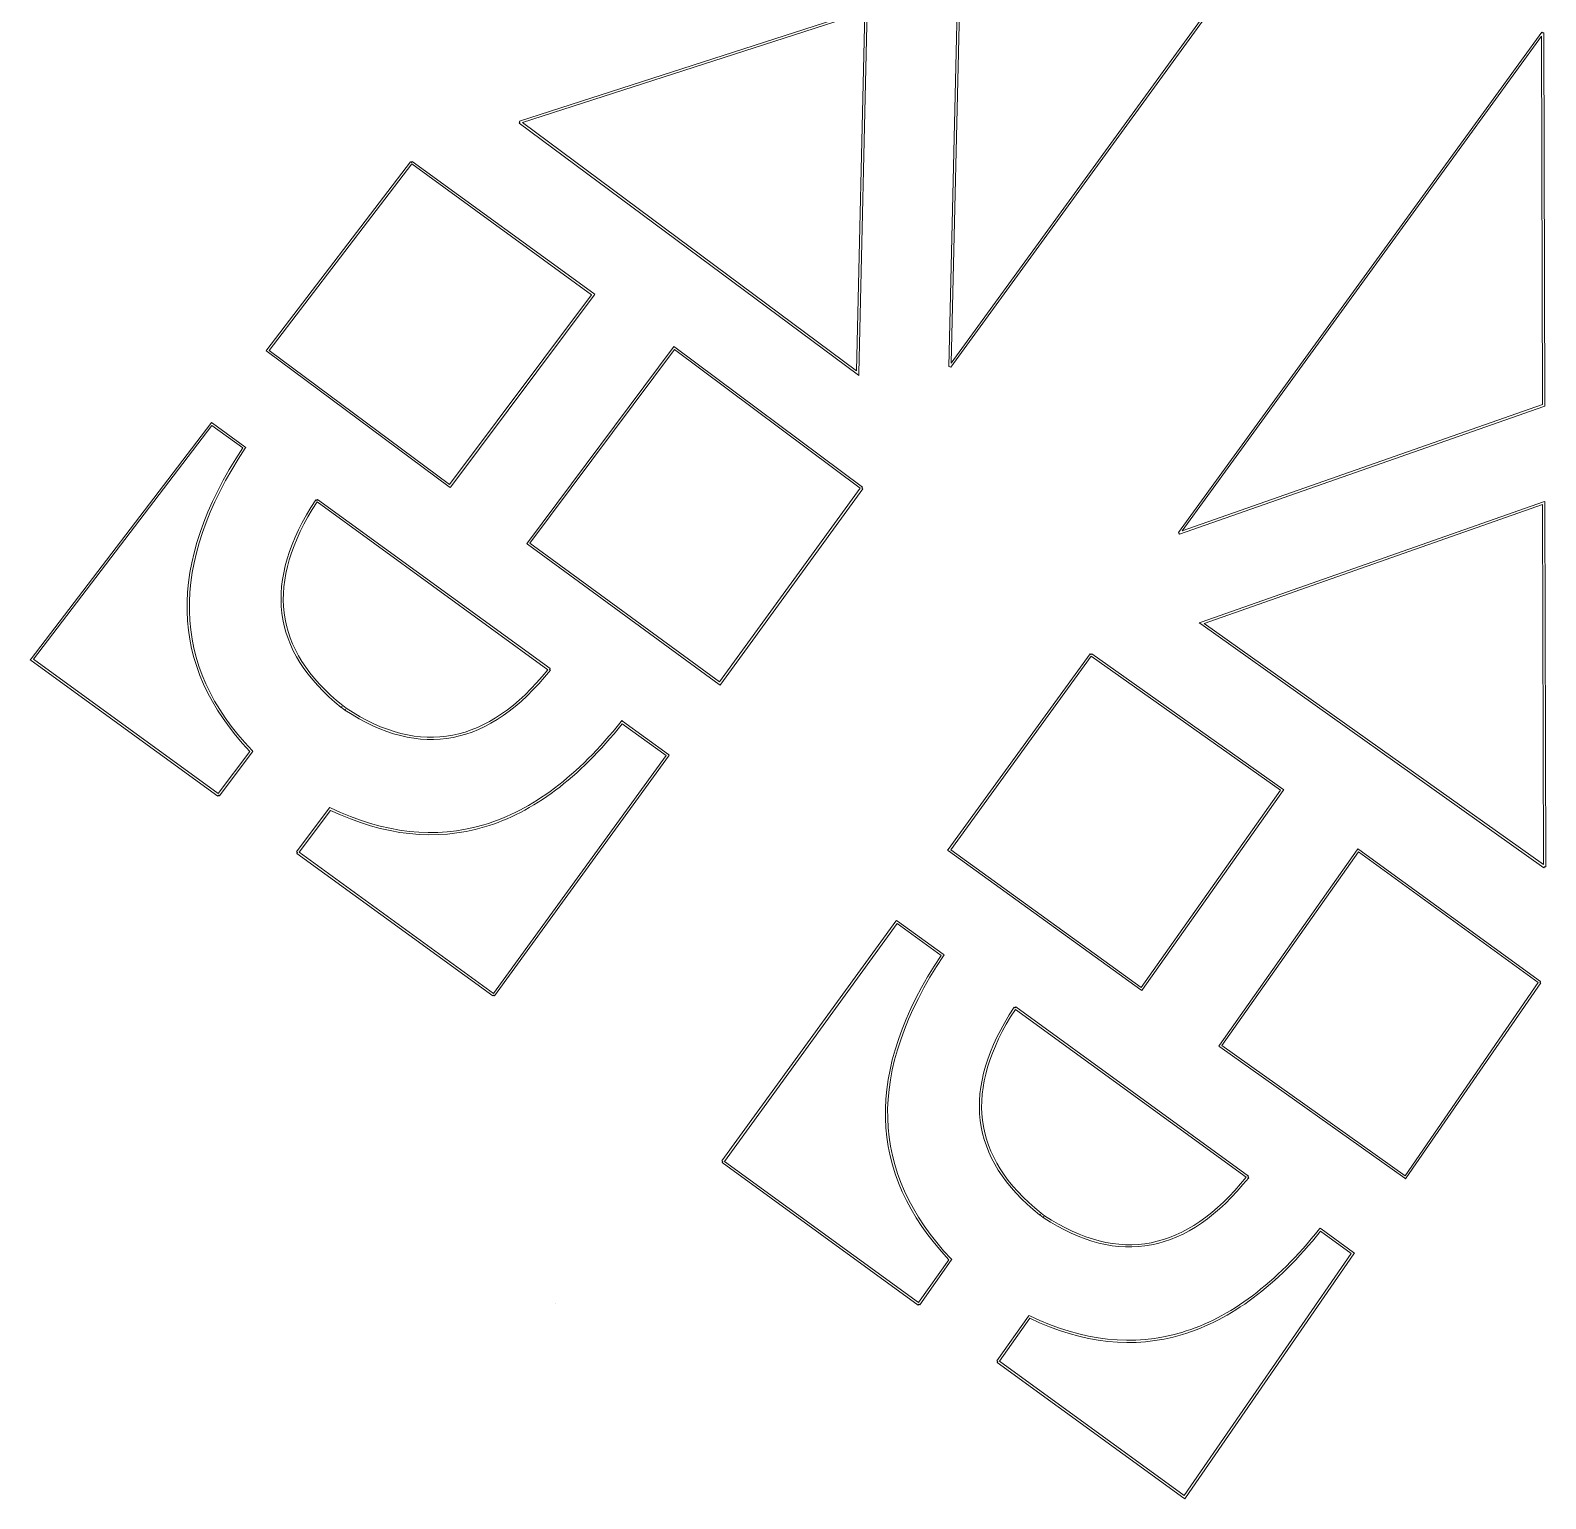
# Model space of a CAD drawing. Header units: inches. Extents: x -28.6 to 20.8, y -14.2 to 28.3.
# Drawn here: x -14.91 to -12.902, y 11.05 to 12.995 of the extents above; entities that cross this region are included whole.
import ezdxf

# ---------------------------------------------------------------- set-up
doc = ezdxf.new("R2010")
doc.units = ezdxf.units.IN
doc.header["$MEASUREMENT"] = 0
doc.layers.add('Layer 1', color=7, linetype='Continuous')

msp = doc.modelspace()

# ---------------------------------------------------------------- linework, layer by layer
at = {"layer": 'Layer 1', "lineweight": 9}
for points, knots in [([(-13.20838976377953, 13.2118188976378), (-13.20838976377953, 13.2118188976378), (-13.68993700787402, 12.54902755905512), (-13.68993700787402, 12.54902755905512), (-13.68993700787402, 12.54902755905512), (-13.68993700787402, 12.54902755905512), (-13.69264566929134, 12.54993307086614), (-13.69264566929134, 12.54993307086614), (-13.69264566929134, 12.54993307086614), (-13.69264566929134, 12.54993307086614), (-13.68070472440945, 13.06122440944882), (-13.68070472440945, 13.06122440944882), (-13.68070472440945, 13.06122440944882), (-13.68070472440945, 13.06122440944882), (-13.6806811023622, 13.06229133858268), (-13.6806811023622, 13.06229133858268), (-13.6806811023622, 13.06229133858268), (-13.6806811023622, 13.06229133858268), (-13.67966535433071, 13.06262204724409), (-13.67966535433071, 13.06262204724409), (-13.67966535433071, 13.06262204724409), (-13.67966535433071, 13.06262204724409), (-13.21005905511811, 13.21412204724409), (-13.21005905511811, 13.21412204724409), (-13.21005905511811, 13.21412204724409), (-13.21005905511811, 13.21412204724409), (-13.20960236220473, 13.2126968503937), (-13.20960236220473, 13.2126968503937), (-13.20960236220473, 13.2126968503937), (-13.20960236220473, 13.2126968503937), (-13.20838976377953, 13.2118188976378), (-13.20838976377953, 13.2118188976378)], [0, 0, 0, 0, 0.125, 0.125, 0.125, 0.125, 0.25, 0.25, 0.25, 0.25, 0.375, 0.375, 0.375, 0.375, 0.5, 0.5, 0.5, 0.5, 0.625, 0.625, 0.625, 0.625, 0.75, 0.75, 0.75, 0.75, 0.875, 0.875, 0.875, 0.875, 1, 1, 1, 1]), ([(-13.68954330708661, 12.55466535433071), (-13.68954330708661, 12.55466535433071), (-13.21351181102362, 13.20986220472441), (-13.21351181102362, 13.20986220472441), (-13.21351181102362, 13.20986220472441), (-13.21351181102362, 13.20986220472441), (-13.67773622047244, 13.06009842519685), (-13.67773622047244, 13.06009842519685), (-13.67773622047244, 13.06009842519685), (-13.67773622047244, 13.06009842519685), (-13.68954330708661, 12.55466535433071), (-13.68954330708661, 12.55466535433071)], [0, 0, 0, 0, 0.3333333333333333, 0.3333333333333333, 0.3333333333333333, 0.3333333333333333, 0.6666666666666666, 0.6666666666666666, 0.6666666666666666, 0.6666666666666666, 1, 1, 1, 1]), ([(-13.81442125984252, 12.54005118110236), (-13.81442125984252, 12.54005118110236), (-14.26189763779528, 12.87238582677165), (-14.26189763779528, 12.87238582677165), (-14.26189763779528, 12.87238582677165), (-14.26189763779528, 12.87238582677165), (-14.26100787401575, 12.87358661417323), (-14.26100787401575, 12.87358661417323), (-14.26100787401575, 12.87358661417323), (-14.26100787401575, 12.87358661417323), (-14.26146456692913, 12.87501181102362), (-14.26146456692913, 12.87501181102362), (-14.26146456692913, 12.87501181102362), (-14.26146456692913, 12.87501181102362), (-13.80277559055118, 13.02291338582677), (-13.80277559055118, 13.02291338582677), (-13.80277559055118, 13.02291338582677), (-13.80277559055118, 13.02291338582677), (-13.80077559055118, 13.02355511811024), (-13.80077559055118, 13.02355511811024), (-13.80077559055118, 13.02355511811024), (-13.80077559055118, 13.02355511811024), (-13.80082283464567, 13.02146062992126), (-13.80082283464567, 13.02146062992126), (-13.80082283464567, 13.02146062992126), (-13.80082283464567, 13.02146062992126), (-13.81203543307087, 12.54122440944882), (-13.81203543307087, 12.54122440944882), (-13.81203543307087, 12.54122440944882), (-13.81203543307087, 12.54122440944882), (-13.8121062992126, 12.53832677165354), (-13.8121062992126, 12.53832677165354), (-13.8121062992126, 12.53832677165354), (-13.8121062992126, 12.53832677165354), (-13.81442125984252, 12.54005118110236), (-13.81442125984252, 12.54005118110236)], [0, 0, 0, 0, 0.1111111111111111, 0.1111111111111111, 0.1111111111111111, 0.1111111111111111, 0.2222222222222222, 0.2222222222222222, 0.2222222222222222, 0.2222222222222222, 0.3333333333333333, 0.3333333333333333, 0.3333333333333333, 0.3333333333333333, 0.4444444444444444, 0.4444444444444444, 0.4444444444444444, 0.4444444444444444, 0.5555555555555556, 0.5555555555555556, 0.5555555555555556, 0.5555555555555556, 0.6666666666666667, 0.6666666666666667, 0.6666666666666667, 0.6666666666666667, 0.7777777777777779, 0.7777777777777779, 0.7777777777777779, 0.7777777777777779, 0.8888888888888891, 0.8888888888888891, 0.8888888888888891, 0.8888888888888891, 1, 1, 1, 1]), ([(-14.25778346456693, 12.87305511811024), (-14.25778346456693, 12.87305511811024), (-13.81496062992126, 12.54417322834646), (-13.81496062992126, 12.54417322834646), (-13.81496062992126, 12.54417322834646), (-13.81496062992126, 12.54417322834646), (-13.80386220472441, 13.01941732283465), (-13.80386220472441, 13.01941732283465), (-13.80386220472441, 13.01941732283465), (-13.80386220472441, 13.01941732283465), (-14.25778346456693, 12.87305511811024), (-14.25778346456693, 12.87305511811024)], [0, 0, 0, 0, 0.3333333333333333, 0.3333333333333333, 0.3333333333333333, 0.3333333333333333, 0.6666666666666666, 0.6666666666666666, 0.6666666666666666, 0.6666666666666666, 1, 1, 1, 1]), ([(-13.38868503937008, 12.33015354330709), (-13.38868503937008, 12.33015354330709), (-12.90714173228347, 12.99294094488189), (-12.90714173228347, 12.99294094488189), (-12.90714173228347, 12.99294094488189), (-12.90714173228347, 12.99294094488189), (-12.90592913385827, 12.99206299212598), (-12.90592913385827, 12.99206299212598), (-12.90592913385827, 12.99206299212598), (-12.90592913385827, 12.99206299212598), (-12.90443307086614, 12.99206299212598), (-12.90443307086614, 12.99206299212598), (-12.90443307086614, 12.99206299212598), (-12.90443307086614, 12.99206299212598), (-12.90340157480315, 12.49862598425197), (-12.90340157480315, 12.49862598425197), (-12.90340157480315, 12.49862598425197), (-12.90340157480315, 12.49862598425197), (-12.90340157480315, 12.49756299212598), (-12.90340157480315, 12.49756299212598), (-12.90340157480315, 12.49756299212598), (-12.90340157480315, 12.49756299212598), (-12.90440551181102, 12.4972125984252), (-12.90440551181102, 12.4972125984252), (-12.90440551181102, 12.4972125984252), (-12.90440551181102, 12.4972125984252), (-13.38698031496063, 12.32786220472441), (-13.38698031496063, 12.32786220472441), (-13.38698031496063, 12.32786220472441), (-13.38698031496063, 12.32786220472441), (-13.38868503937008, 12.33015354330709), (-13.38868503937008, 12.33015354330709)], [0, 0, 0, 0, 0.125, 0.125, 0.125, 0.125, 0.25, 0.25, 0.25, 0.25, 0.375, 0.375, 0.375, 0.375, 0.5, 0.5, 0.5, 0.5, 0.625, 0.625, 0.625, 0.625, 0.75, 0.75, 0.75, 0.75, 0.875, 0.875, 0.875, 0.875, 1, 1, 1, 1]), ([(-12.90741732283464, 12.98746850393701), (-12.90741732283464, 12.98746850393701), (-13.38344094488189, 12.33227559055118), (-13.38344094488189, 12.33227559055118), (-13.38344094488189, 12.33227559055118), (-13.38344094488189, 12.33227559055118), (-12.90639763779528, 12.49968503937008), (-12.90639763779528, 12.49968503937008), (-12.90639763779528, 12.49968503937008), (-12.90639763779528, 12.49968503937008), (-12.90741732283464, 12.98746850393701), (-12.90741732283464, 12.98746850393701)], [0, 0, 0, 0, 0.3333333333333333, 0.3333333333333333, 0.3333333333333333, 0.3333333333333333, 0.6666666666666666, 0.6666666666666666, 0.6666666666666666, 0.6666666666666666, 1, 1, 1, 1]), ([(-14.40373228346457, 12.82157874015748), (-14.40373228346457, 12.82157874015748), (-14.1630157480315, 12.64668897637795), (-14.1630157480315, 12.64668897637795), (-14.1630157480315, 12.64668897637795), (-14.1630157480315, 12.64668897637795), (-14.1617874015748, 12.64579527559055), (-14.1617874015748, 12.64579527559055), (-14.1617874015748, 12.64579527559055), (-14.1617874015748, 12.64579527559055), (-14.1626968503937, 12.64457874015748), (-14.1626968503937, 12.64457874015748), (-14.1626968503937, 12.64457874015748), (-14.1626968503937, 12.64457874015748), (-14.35258661417323, 12.39087795275591), (-14.35258661417323, 12.39087795275591), (-14.35258661417323, 12.39087795275591), (-14.35258661417323, 12.39087795275591), (-14.35348031496063, 12.38968503937008), (-14.35348031496063, 12.38968503937008), (-14.35348031496063, 12.38968503937008), (-14.35348031496063, 12.38968503937008), (-14.35467322834646, 12.39057480314961), (-14.35467322834646, 12.39057480314961), (-14.35467322834646, 12.39057480314961), (-14.35467322834646, 12.39057480314961), (-14.59601181102362, 12.56985826771654), (-14.59601181102362, 12.56985826771654), (-14.59601181102362, 12.56985826771654), (-14.59601181102362, 12.56985826771654), (-14.59723228346457, 12.57076377952756), (-14.59723228346457, 12.57076377952756), (-14.59723228346457, 12.57076377952756), (-14.59723228346457, 12.57076377952756), (-14.59631102362205, 12.57196850393701), (-14.59631102362205, 12.57196850393701), (-14.59631102362205, 12.57196850393701), (-14.59631102362205, 12.57196850393701), (-14.40579921259843, 12.82127559055118), (-14.40579921259843, 12.82127559055118), (-14.40579921259843, 12.82127559055118), (-14.40579921259843, 12.82127559055118), (-14.40461023622047, 12.82036614173228), (-14.40461023622047, 12.82036614173228), (-14.40461023622047, 12.82036614173228), (-14.40461023622047, 12.82036614173228), (-14.40373228346457, 12.82157874015748), (-14.40373228346457, 12.82157874015748)], [0, 0, 0, 0, 0.0833333333333333, 0.0833333333333333, 0.0833333333333333, 0.0833333333333333, 0.1666666666666667, 0.1666666666666667, 0.1666666666666667, 0.1666666666666667, 0.25, 0.25, 0.25, 0.25, 0.3333333333333333, 0.3333333333333333, 0.3333333333333333, 0.3333333333333333, 0.4166666666666666, 0.4166666666666666, 0.4166666666666666, 0.4166666666666666, 0.4999999999999999, 0.4999999999999999, 0.4999999999999999, 0.4999999999999999, 0.5833333333333333, 0.5833333333333333, 0.5833333333333333, 0.5833333333333333, 0.6666666666666666, 0.6666666666666666, 0.6666666666666666, 0.6666666666666666, 0.75, 0.75, 0.75, 0.75, 0.8333333333333334, 0.8333333333333334, 0.8333333333333334, 0.8333333333333334, 0.9166666666666667, 0.9166666666666667, 0.9166666666666667, 0.9166666666666667, 1, 1, 1, 1]), ([(-14.166, 12.64515748031496), (-14.166, 12.64515748031496), (-14.40430708661417, 12.81829527559055), (-14.40430708661417, 12.81829527559055), (-14.40430708661417, 12.81829527559055), (-14.40430708661417, 12.81829527559055), (-14.59301181102362, 12.57135433070866), (-14.59301181102362, 12.57135433070866), (-14.59301181102362, 12.57135433070866), (-14.59301181102362, 12.57135433070866), (-14.3540905511811, 12.39386614173228), (-14.3540905511811, 12.39386614173228), (-14.3540905511811, 12.39386614173228), (-14.3540905511811, 12.39386614173228), (-14.166, 12.64515748031496), (-14.166, 12.64515748031496)], [0, 0, 0, 0, 0.25, 0.25, 0.25, 0.25, 0.5, 0.5, 0.5, 0.5, 0.75, 0.75, 0.75, 0.75, 1, 1, 1, 1]), ([(-14.05582677165354, 12.57568897637795), (-14.05582677165354, 12.57568897637795), (-13.80715748031496, 12.3901968503937), (-13.80715748031496, 12.3901968503937), (-13.80715748031496, 12.3901968503937), (-13.80715748031496, 12.3901968503937), (-13.80805511811024, 12.38899606299213), (-13.80805511811024, 12.38899606299213), (-13.80805511811024, 12.38899606299213), (-13.80805511811024, 12.38899606299213), (-13.80684251968504, 12.38811811023622), (-13.80684251968504, 12.38811811023622), (-13.80684251968504, 12.38811811023622), (-13.80684251968504, 12.38811811023622), (-13.9948937007874, 12.1292874015748), (-13.9948937007874, 12.1292874015748), (-13.9948937007874, 12.1292874015748), (-13.9948937007874, 12.1292874015748), (-13.99577952755905, 12.12806692913386), (-13.99577952755905, 12.12806692913386), (-13.99577952755905, 12.12806692913386), (-13.99577952755905, 12.12806692913386), (-13.99699212598425, 12.12895669291339), (-13.99699212598425, 12.12895669291339), (-13.99699212598425, 12.12895669291339), (-13.99699212598425, 12.12895669291339), (-14.2508031496063, 12.31457086614173), (-14.2508031496063, 12.31457086614173), (-14.2508031496063, 12.31457086614173), (-14.2508031496063, 12.31457086614173), (-14.25202755905512, 12.31546062992126), (-14.25202755905512, 12.31546062992126), (-14.25202755905512, 12.31546062992126), (-14.25202755905512, 12.31546062992126), (-14.25111811023622, 12.31667716535433), (-14.25111811023622, 12.31667716535433), (-14.25111811023622, 12.31667716535433), (-14.25111811023622, 12.31667716535433), (-14.05792519685039, 12.57538582677165), (-14.05792519685039, 12.57538582677165), (-14.05792519685039, 12.57538582677165), (-14.05792519685039, 12.57538582677165), (-14.05703149606299, 12.57658267716536), (-14.05703149606299, 12.57658267716536), (-14.05703149606299, 12.57658267716536), (-14.05703149606299, 12.57658267716536), (-14.05582677165354, 12.57568897637795), (-14.05582677165354, 12.57568897637795)], [0, 0, 0, 0, 0.0833333333333333, 0.0833333333333333, 0.0833333333333333, 0.0833333333333333, 0.1666666666666667, 0.1666666666666667, 0.1666666666666667, 0.1666666666666667, 0.25, 0.25, 0.25, 0.25, 0.3333333333333333, 0.3333333333333333, 0.3333333333333333, 0.3333333333333333, 0.4166666666666666, 0.4166666666666666, 0.4166666666666666, 0.4166666666666666, 0.4999999999999999, 0.4999999999999999, 0.4999999999999999, 0.4999999999999999, 0.5833333333333333, 0.5833333333333333, 0.5833333333333333, 0.5833333333333333, 0.6666666666666666, 0.6666666666666666, 0.6666666666666666, 0.6666666666666666, 0.75, 0.75, 0.75, 0.75, 0.8333333333333334, 0.8333333333333334, 0.8333333333333334, 0.8333333333333334, 0.9166666666666667, 0.9166666666666667, 0.9166666666666667, 0.9166666666666667, 1, 1, 1, 1]), ([(-13.81013779527559, 12.38867716535433), (-13.81013779527559, 12.38867716535433), (-14.05642125984252, 12.57238976377953), (-14.05642125984252, 12.57238976377953), (-14.05642125984252, 12.57238976377953), (-14.05642125984252, 12.57238976377953), (-14.24781102362205, 12.31609448818898), (-14.24781102362205, 12.31609448818898), (-14.24781102362205, 12.31609448818898), (-14.24781102362205, 12.31609448818898), (-13.99643307086614, 12.13225984251969), (-13.99643307086614, 12.13225984251969), (-13.99643307086614, 12.13225984251969), (-13.99643307086614, 12.13225984251969), (-13.81013779527559, 12.38867716535433), (-13.81013779527559, 12.38867716535433)], [0, 0, 0, 0, 0.25, 0.25, 0.25, 0.25, 0.5, 0.5, 0.5, 0.5, 0.75, 0.75, 0.75, 0.75, 1, 1, 1, 1]), ([(-14.61577165354331, 12.03926771653543), (-14.61577165354331, 12.03926771653543), (-14.65911023622047, 11.98136614173228), (-14.65911023622047, 11.98136614173228), (-14.65911023622047, 11.98136614173228), (-14.65911023622047, 11.98136614173228), (-14.66030708661417, 11.98226377952756), (-14.66030708661417, 11.98226377952756), (-14.66030708661417, 11.98226377952756), (-14.66030708661417, 11.98226377952756), (-14.66118503937008, 11.98105118110236), (-14.66118503937008, 11.98105118110236), (-14.66118503937008, 11.98105118110236), (-14.66118503937008, 11.98105118110236), (-14.90842519685039, 12.1606811023622), (-14.90842519685039, 12.1606811023622), (-14.90842519685039, 12.1606811023622), (-14.90842519685039, 12.1606811023622), (-14.90966929133858, 12.16158267716535), (-14.90966929133858, 12.16158267716535), (-14.90966929133858, 12.16158267716535), (-14.90966929133858, 12.16158267716535), (-14.90873622047244, 12.1628031496063), (-14.90873622047244, 12.1628031496063), (-14.90873622047244, 12.1628031496063), (-14.90873622047244, 12.1628031496063), (-14.67053543307087, 12.47476377952756), (-14.67053543307087, 12.47476377952756), (-14.67053543307087, 12.47476377952756), (-14.67053543307087, 12.47476377952756), (-14.66964960629921, 12.47592125984252), (-14.66964960629921, 12.47592125984252), (-14.66964960629921, 12.47592125984252), (-14.66964960629921, 12.47592125984252), (-14.66846850393701, 12.47506692913386), (-14.66846850393701, 12.47506692913386), (-14.66846850393701, 12.47506692913386), (-14.66846850393701, 12.47506692913386), (-14.6253937007874, 12.44377165354331), (-14.6253937007874, 12.44377165354331), (-14.6253937007874, 12.44377165354331), (-14.6253937007874, 12.44377165354331), (-14.62424015748032, 12.44292913385827), (-14.62424015748032, 12.44292913385827), (-14.62424015748032, 12.44292913385827), (-14.62424015748032, 12.44292913385827), (-14.62502362204724, 12.44174015748031), (-14.62502362204724, 12.44174015748031), (-14.62502362204724, 12.44174015748031), (-14.67586614173228, 12.36464566929134), (-14.70051968503937, 12.29270472440945), (-14.69898031496063, 12.22594488188976), (-14.69898031496063, 12.22594488188976), (-14.69744094488189, 12.15927165354331), (-14.66974015748031, 12.09768503937008), (-14.61588582677165, 12.0411968503937), (-14.61588582677165, 12.0411968503937), (-14.61588582677165, 12.0411968503937), (-14.6150157480315, 12.04027952755906), (-14.6150157480315, 12.04027952755906), (-14.6150157480315, 12.04027952755906), (-14.6150157480315, 12.04027952755906), (-14.61577165354331, 12.03926771653543), (-14.61577165354331, 12.03926771653543)], [0, 0, 0, 0, 0.0625, 0.0625, 0.0625, 0.0625, 0.125, 0.125, 0.125, 0.125, 0.1875, 0.1875, 0.1875, 0.1875, 0.25, 0.25, 0.25, 0.25, 0.3125, 0.3125, 0.3125, 0.3125, 0.375, 0.375, 0.375, 0.375, 0.4375, 0.4375, 0.4375, 0.4375, 0.5, 0.5, 0.5, 0.5, 0.5625, 0.5625, 0.5625, 0.5625, 0.625, 0.625, 0.625, 0.625, 0.6875, 0.6875, 0.6875, 0.6875, 0.75, 0.75, 0.75, 0.75, 0.8125, 0.8125, 0.8125, 0.8125, 0.875, 0.875, 0.875, 0.875, 0.9375, 0.9375, 0.9375, 0.9375, 1, 1, 1, 1]), ([(-14.66062204724409, 11.98434251968504), (-14.66062204724409, 11.98434251968504), (-14.61892125984252, 12.04005511811024), (-14.61892125984252, 12.04005511811024), (-14.61892125984252, 12.04005511811024), (-14.67273228346457, 12.09685039370079), (-14.70042125984252, 12.15879921259842), (-14.70197244094488, 12.22588976377953), (-14.70197244094488, 12.22588976377953), (-14.7035157480315, 12.2929094488189), (-14.67896062992126, 12.3650157480315), (-14.6283031496063, 12.44218503937008), (-14.6283031496063, 12.44218503937008), (-14.6283031496063, 12.44218503937008), (-14.66904330708661, 12.47178346456693), (-14.66904330708661, 12.47178346456693), (-14.66904330708661, 12.47178346456693), (-14.66904330708661, 12.47178346456693), (-14.90542519685039, 12.16220472440945), (-14.90542519685039, 12.16220472440945), (-14.90542519685039, 12.16220472440945), (-14.90542519685039, 12.16220472440945), (-14.66062204724409, 11.98434251968504), (-14.66062204724409, 11.98434251968504)], [0, 0, 0, 0, 0.1666666666666667, 0.1666666666666667, 0.1666666666666667, 0.1666666666666667, 0.3333333333333333, 0.3333333333333333, 0.3333333333333333, 0.3333333333333333, 0.5, 0.5, 0.5, 0.5, 0.6666666666666666, 0.6666666666666666, 0.6666666666666666, 0.6666666666666666, 0.8333333333333333, 0.8333333333333333, 0.8333333333333333, 0.8333333333333333, 1, 1, 1, 1]), ([(-14.57632677165354, 12.2235157480315), (-14.58195669291339, 12.26939763779528), (-14.56700787401575, 12.31943700787401), (-14.53147637795276, 12.37359842519685), (-14.53147637795276, 12.37359842519685), (-14.53147637795276, 12.37359842519685), (-14.53022440944882, 12.37277952755906), (-14.53022440944882, 12.37277952755906), (-14.53022440944882, 12.37277952755906), (-14.53022440944882, 12.37277952755906), (-14.52934645669291, 12.37399212598425), (-14.52934645669291, 12.37399212598425), (-14.52934645669291, 12.37399212598425), (-14.52934645669291, 12.37399212598425), (-14.22095275590551, 12.14992913385827), (-14.22095275590551, 12.14992913385827), (-14.22095275590551, 12.14992913385827), (-14.22095275590551, 12.14992913385827), (-14.22183070866142, 12.14871653543307), (-14.22183070866142, 12.14871653543307), (-14.22183070866142, 12.14871653543307), (-14.22183070866142, 12.14871653543307), (-14.22066535433071, 12.14777952755906), (-14.22066535433071, 12.14777952755906), (-14.22066535433071, 12.14777952755906), (-14.2611968503937, 12.09725196850394), (-14.30416141732283, 12.06756692913386), (-14.34954724409449, 12.05874409448819), (-14.34954724409449, 12.05874409448819), (-14.39495669291339, 12.04991338582677), (-14.44271653543307, 12.06198031496063), (-14.49279921259843, 12.09493700787402), (-14.49279921259843, 12.09493700787402), (-14.49279921259843, 12.09493700787402), (-14.49198031496063, 12.09618503937008), (-14.49198031496063, 12.09618503937008), (-14.49198031496063, 12.09618503937008), (-14.49198031496063, 12.09618503937008), (-14.49285826771654, 12.09497244094488), (-14.49285826771654, 12.09497244094488), (-14.49285826771654, 12.09497244094488), (-14.49285826771654, 12.09497244094488), (-14.49757874015748, 12.09840157480315), (-14.49757874015748, 12.09840157480315), (-14.49757874015748, 12.09840157480315), (-14.49757874015748, 12.09840157480315), (-14.49670078740158, 12.09961417322835), (-14.49670078740158, 12.09961417322835), (-14.49670078740158, 12.09961417322835), (-14.49670078740158, 12.09961417322835), (-14.49763385826772, 12.09844881889764), (-14.49763385826772, 12.09844881889764), (-14.49763385826772, 12.09844881889764), (-14.54445669291339, 12.1358937007874), (-14.57068897637795, 12.17759448818898), (-14.57632677165354, 12.2235157480315)], [0, 0, 0, 0, 0.0714285714285714, 0.0714285714285714, 0.0714285714285714, 0.0714285714285714, 0.1428571428571428, 0.1428571428571428, 0.1428571428571428, 0.1428571428571428, 0.2142857142857143, 0.2142857142857143, 0.2142857142857143, 0.2142857142857143, 0.2857142857142857, 0.2857142857142857, 0.2857142857142857, 0.2857142857142857, 0.3571428571428571, 0.3571428571428571, 0.3571428571428571, 0.3571428571428571, 0.4285714285714285, 0.4285714285714285, 0.4285714285714285, 0.4285714285714285, 0.4999999999999999, 0.4999999999999999, 0.4999999999999999, 0.4999999999999999, 0.5714285714285713, 0.5714285714285713, 0.5714285714285713, 0.5714285714285713, 0.6428571428571427, 0.6428571428571427, 0.6428571428571427, 0.6428571428571427, 0.7142857142857141, 0.7142857142857141, 0.7142857142857141, 0.7142857142857141, 0.7857142857142855, 0.7857142857142855, 0.7857142857142855, 0.7857142857142855, 0.8571428571428569, 0.8571428571428569, 0.8571428571428569, 0.8571428571428569, 0.9285714285714283, 0.9285714285714283, 0.9285714285714283, 0.9285714285714283, 1, 1, 1, 1]), ([(-14.52983070866142, 12.37064173228346), (-14.56433464566929, 12.31760236220472), (-14.57884251968504, 12.26866929133858), (-14.57335039370079, 12.22387795275591), (-14.57335039370079, 12.22387795275591), (-14.56781496062992, 12.17877559055118), (-14.54196456692913, 12.13774803149606), (-14.49582283464567, 12.10082677165354), (-14.49582283464567, 12.10082677165354), (-14.49582283464567, 12.10082677165354), (-14.49110236220472, 12.09739763779528), (-14.49110236220472, 12.09739763779528), (-14.49110236220472, 12.09739763779528), (-14.49110236220472, 12.09739763779528), (-14.49110236220472, 12.0973937007874), (-14.49110236220472, 12.0973937007874), (-14.49110236220472, 12.0973937007874), (-14.44172834645669, 12.06491732283465), (-14.39472047244094, 12.0530157480315), (-14.3501062992126, 12.06168897637795), (-14.3501062992126, 12.06168897637795), (-14.30580708661417, 12.0703031496063), (-14.26376377952756, 12.09921653543307), (-14.2239842519685, 12.14842913385827), (-14.2239842519685, 12.14842913385827), (-14.2239842519685, 12.14842913385827), (-14.52983070866142, 12.37064173228346), (-14.52983070866142, 12.37064173228346)], [0, 0, 0, 0, 0.1428571428571428, 0.1428571428571428, 0.1428571428571428, 0.1428571428571428, 0.2857142857142857, 0.2857142857142857, 0.2857142857142857, 0.2857142857142857, 0.4285714285714285, 0.4285714285714285, 0.4285714285714285, 0.4285714285714285, 0.5714285714285714, 0.5714285714285714, 0.5714285714285714, 0.5714285714285714, 0.7142857142857142, 0.7142857142857142, 0.7142857142857142, 0.7142857142857142, 0.857142857142857, 0.857142857142857, 0.857142857142857, 0.857142857142857, 1, 1, 1, 1]), ([(-12.90440551181102, 11.88611023622047), (-12.90440551181102, 11.88611023622047), (-13.35875590551181, 12.20898818897638), (-13.35875590551181, 12.20898818897638), (-13.35875590551181, 12.20898818897638), (-13.35875590551181, 12.20898818897638), (-13.36111417322835, 12.21066141732283), (-13.36111417322835, 12.21066141732283), (-13.36111417322835, 12.21066141732283), (-13.36111417322835, 12.21066141732283), (-13.35838188976378, 12.2116220472441), (-13.35838188976378, 12.2116220472441), (-13.35838188976378, 12.2116220472441), (-13.35838188976378, 12.2116220472441), (-12.90511417322835, 12.37068503937008), (-12.90511417322835, 12.37068503937008), (-12.90511417322835, 12.37068503937008), (-12.90511417322835, 12.37068503937008), (-12.90313385826772, 12.37137795275591), (-12.90313385826772, 12.37137795275591), (-12.90313385826772, 12.37137795275591), (-12.90313385826772, 12.37137795275591), (-12.90312598425197, 12.36927165354331), (-12.90312598425197, 12.36927165354331), (-12.90312598425197, 12.36927165354331), (-12.90312598425197, 12.36927165354331), (-12.90204330708661, 11.88733070866142), (-12.90204330708661, 11.88733070866142), (-12.90204330708661, 11.88733070866142), (-12.90204330708661, 11.88733070866142), (-12.90353937007874, 11.88733070866142), (-12.90353937007874, 11.88733070866142), (-12.90353937007874, 11.88733070866142), (-12.90353937007874, 11.88733070866142), (-12.90440551181102, 11.88611023622047), (-12.90440551181102, 11.88611023622047)], [0, 0, 0, 0, 0.1111111111111111, 0.1111111111111111, 0.1111111111111111, 0.1111111111111111, 0.2222222222222222, 0.2222222222222222, 0.2222222222222222, 0.2222222222222222, 0.3333333333333333, 0.3333333333333333, 0.3333333333333333, 0.3333333333333333, 0.4444444444444444, 0.4444444444444444, 0.4444444444444444, 0.4444444444444444, 0.5555555555555556, 0.5555555555555556, 0.5555555555555556, 0.5555555555555556, 0.6666666666666667, 0.6666666666666667, 0.6666666666666667, 0.6666666666666667, 0.7777777777777779, 0.7777777777777779, 0.7777777777777779, 0.7777777777777779, 0.8888888888888891, 0.8888888888888891, 0.8888888888888891, 0.8888888888888891, 1, 1, 1, 1]), ([(-13.35466535433071, 12.20975196850394), (-13.35466535433071, 12.20975196850394), (-12.90504330708661, 11.89023622047244), (-12.90504330708661, 11.89023622047244), (-12.90504330708661, 11.89023622047244), (-12.90504330708661, 11.89023622047244), (-12.90611417322835, 12.36716141732284), (-12.90611417322835, 12.36716141732284), (-12.90611417322835, 12.36716141732284), (-12.90611417322835, 12.36716141732284), (-13.35466535433071, 12.20975196850394), (-13.35466535433071, 12.20975196850394)], [0, 0, 0, 0, 0.3333333333333333, 0.3333333333333333, 0.3333333333333333, 0.3333333333333333, 0.6666666666666666, 0.6666666666666666, 0.6666666666666666, 0.6666666666666666, 1, 1, 1, 1]), ([(-13.50351968503937, 12.16958661417323), (-13.50351968503937, 12.16958661417323), (-13.25026377952756, 11.9904094488189), (-13.25026377952756, 11.9904094488189), (-13.25026377952756, 11.9904094488189), (-13.25026377952756, 11.9904094488189), (-13.24904330708661, 11.98954330708661), (-13.24904330708661, 11.98954330708661), (-13.24904330708661, 11.98954330708661), (-13.24904330708661, 11.98954330708661), (-13.24990157480315, 11.98832677165354), (-13.24990157480315, 11.98832677165354), (-13.24990157480315, 11.98832677165354), (-13.24990157480315, 11.98832677165354), (-13.43624803149606, 11.72464173228346), (-13.43624803149606, 11.72464173228346), (-13.43624803149606, 11.72464173228346), (-13.43624803149606, 11.72464173228346), (-13.4371220472441, 11.72340551181102), (-13.4371220472441, 11.72340551181102), (-13.4371220472441, 11.72340551181102), (-13.4371220472441, 11.72340551181102), (-13.43834645669291, 11.72429133858268), (-13.43834645669291, 11.72429133858268), (-13.43834645669291, 11.72429133858268), (-13.43834645669291, 11.72429133858268), (-13.69330708661417, 11.90832283464567), (-13.69330708661417, 11.90832283464567), (-13.69330708661417, 11.90832283464567), (-13.69330708661417, 11.90832283464567), (-13.69452755905512, 11.90920078740158), (-13.69452755905512, 11.90920078740158), (-13.69452755905512, 11.90920078740158), (-13.69452755905512, 11.90920078740158), (-13.69364566929134, 11.91041338582677), (-13.69364566929134, 11.91041338582677), (-13.69364566929134, 11.91041338582677), (-13.69364566929134, 11.91041338582677), (-13.50559448818898, 12.16924409448819), (-13.50559448818898, 12.16924409448819), (-13.50559448818898, 12.16924409448819), (-13.50559448818898, 12.16924409448819), (-13.50438188976378, 12.16836614173228), (-13.50438188976378, 12.16836614173228), (-13.50438188976378, 12.16836614173228), (-13.50438188976378, 12.16836614173228), (-13.50351968503937, 12.16958661417323), (-13.50351968503937, 12.16958661417323)], [0, 0, 0, 0, 0.0833333333333333, 0.0833333333333333, 0.0833333333333333, 0.0833333333333333, 0.1666666666666667, 0.1666666666666667, 0.1666666666666667, 0.1666666666666667, 0.25, 0.25, 0.25, 0.25, 0.3333333333333333, 0.3333333333333333, 0.3333333333333333, 0.3333333333333333, 0.4166666666666666, 0.4166666666666666, 0.4166666666666666, 0.4166666666666666, 0.4999999999999999, 0.4999999999999999, 0.4999999999999999, 0.4999999999999999, 0.5833333333333333, 0.5833333333333333, 0.5833333333333333, 0.5833333333333333, 0.6666666666666666, 0.6666666666666666, 0.6666666666666666, 0.6666666666666666, 0.75, 0.75, 0.75, 0.75, 0.8333333333333334, 0.8333333333333334, 0.8333333333333334, 0.8333333333333334, 0.9166666666666667, 0.9166666666666667, 0.9166666666666667, 0.9166666666666667, 1, 1, 1, 1]), ([(-13.2532125984252, 11.98883464566929), (-13.2532125984252, 11.98883464566929), (-13.50403937007874, 12.16629133858268), (-13.50403937007874, 12.16629133858268), (-13.50403937007874, 12.16629133858268), (-13.50403937007874, 12.16629133858268), (-13.69034251968504, 11.90987007874016), (-13.69034251968504, 11.90987007874016), (-13.69034251968504, 11.90987007874016), (-13.69034251968504, 11.90987007874016), (-13.43782283464567, 11.72760236220472), (-13.43782283464567, 11.72760236220472), (-13.43782283464567, 11.72760236220472), (-13.43782283464567, 11.72760236220472), (-13.2532125984252, 11.98883464566929), (-13.2532125984252, 11.98883464566929)], [0, 0, 0, 0, 0.25, 0.25, 0.25, 0.25, 0.5, 0.5, 0.5, 0.5, 0.75, 0.75, 0.75, 0.75, 1, 1, 1, 1]), ([(-14.06404724409449, 12.03408267716535), (-14.06404724409449, 12.03408267716535), (-14.29468503937008, 11.71662598425197), (-14.29468503937008, 11.71662598425197), (-14.29468503937008, 11.71662598425197), (-14.29468503937008, 11.71662598425197), (-14.29589763779528, 11.71750393700787), (-14.29589763779528, 11.71750393700787), (-14.29589763779528, 11.71750393700787), (-14.29589763779528, 11.71750393700787), (-14.29677559055118, 11.71629133858268), (-14.29677559055118, 11.71629133858268), (-14.29677559055118, 11.71629133858268), (-14.29677559055118, 11.71629133858268), (-14.55659448818898, 11.90506299212598), (-14.55659448818898, 11.90506299212598), (-14.55659448818898, 11.90506299212598), (-14.55659448818898, 11.90506299212598), (-14.55571653543307, 11.90627559055118), (-14.55571653543307, 11.90627559055118), (-14.55571653543307, 11.90627559055118), (-14.55571653543307, 11.90627559055118), (-14.55691732283465, 11.90717322834646), (-14.55691732283465, 11.90717322834646), (-14.55691732283465, 11.90717322834646), (-14.55691732283465, 11.90717322834646), (-14.51377952755906, 11.96493307086614), (-14.51377952755906, 11.96493307086614), (-14.51377952755906, 11.96493307086614), (-14.51377952755906, 11.96493307086614), (-14.51304724409449, 11.96591732283465), (-14.51304724409449, 11.96591732283465), (-14.51304724409449, 11.96591732283465), (-14.51304724409449, 11.96591732283465), (-14.51193307086614, 11.96538976377953), (-14.51193307086614, 11.96538976377953), (-14.51193307086614, 11.96538976377953), (-14.44061023622047, 11.93142913385827), (-14.37288582677165, 11.92396850393701), (-14.30879527559055, 11.94300787401575), (-14.30879527559055, 11.94300787401575), (-14.24462992125984, 11.96206692913386), (-14.1840157480315, 12.00768897637795), (-14.12695669291339, 12.07985826771653), (-14.12695669291339, 12.07985826771653), (-14.12695669291339, 12.07985826771653), (-14.12606692913386, 12.0809842519685), (-14.12606692913386, 12.0809842519685), (-14.12606692913386, 12.0809842519685), (-14.12606692913386, 12.0809842519685), (-14.12490551181102, 12.08014566929134), (-14.12490551181102, 12.08014566929134), (-14.12490551181102, 12.08014566929134), (-14.12490551181102, 12.08014566929134), (-14.06438188976378, 12.03617322834646), (-14.06438188976378, 12.03617322834646), (-14.06438188976378, 12.03617322834646), (-14.06438188976378, 12.03617322834646), (-14.06316929133858, 12.03529133858268), (-14.06316929133858, 12.03529133858268), (-14.06316929133858, 12.03529133858268), (-14.06316929133858, 12.03529133858268), (-14.06404724409449, 12.03408267716535), (-14.06404724409449, 12.03408267716535)], [0, 0, 0, 0, 0.0625, 0.0625, 0.0625, 0.0625, 0.125, 0.125, 0.125, 0.125, 0.1875, 0.1875, 0.1875, 0.1875, 0.25, 0.25, 0.25, 0.25, 0.3125, 0.3125, 0.3125, 0.3125, 0.375, 0.375, 0.375, 0.375, 0.4375, 0.4375, 0.4375, 0.4375, 0.5, 0.5, 0.5, 0.5, 0.5625, 0.5625, 0.5625, 0.5625, 0.625, 0.625, 0.625, 0.625, 0.6875, 0.6875, 0.6875, 0.6875, 0.75, 0.75, 0.75, 0.75, 0.8125, 0.8125, 0.8125, 0.8125, 0.875, 0.875, 0.875, 0.875, 0.9375, 0.9375, 0.9375, 0.9375, 1, 1, 1, 1]), ([(-14.29622834645669, 11.71959448818898), (-14.29622834645669, 11.71959448818898), (-14.06735039370079, 12.03462992125984), (-14.06735039370079, 12.03462992125984), (-14.06735039370079, 12.03462992125984), (-14.06735039370079, 12.03462992125984), (-14.12550787401575, 12.07688188976378), (-14.12550787401575, 12.07688188976378), (-14.12550787401575, 12.07688188976378), (-14.1826968503937, 12.00486614173228), (-14.24351968503937, 11.95927165354331), (-14.30795275590551, 11.94013385826772), (-14.30795275590551, 11.94013385826772), (-14.37244488188976, 11.92097637795276), (-14.44051181102362, 11.9283188976378), (-14.51211023622047, 11.96215748031496), (-14.51211023622047, 11.96215748031496), (-14.51211023622047, 11.96215748031496), (-14.5536062992126, 11.90659448818898), (-14.5536062992126, 11.90659448818898), (-14.5536062992126, 11.90659448818898), (-14.5536062992126, 11.90659448818898), (-14.29622834645669, 11.71959448818898), (-14.29622834645669, 11.71959448818898)], [0, 0, 0, 0, 0.1666666666666667, 0.1666666666666667, 0.1666666666666667, 0.1666666666666667, 0.3333333333333333, 0.3333333333333333, 0.3333333333333333, 0.3333333333333333, 0.5, 0.5, 0.5, 0.5, 0.6666666666666666, 0.6666666666666666, 0.6666666666666666, 0.6666666666666666, 0.8333333333333333, 0.8333333333333333, 0.8333333333333333, 0.8333333333333333, 1, 1, 1, 1]), ([(-13.14961811023622, 11.91041338582677), (-13.14961811023622, 11.91041338582677), (-12.90889763779528, 11.73551968503937), (-12.90889763779528, 11.73551968503937), (-12.90889763779528, 11.73551968503937), (-12.90889763779528, 11.73551968503937), (-12.90977559055118, 11.73430708661417), (-12.90977559055118, 11.73430708661417), (-12.90977559055118, 11.73430708661417), (-12.90977559055118, 11.73430708661417), (-12.90854330708661, 11.73345669291339), (-12.90854330708661, 11.73345669291339), (-12.90854330708661, 11.73345669291339), (-12.90854330708661, 11.73345669291339), (-13.08677952755906, 11.47523228346457), (-13.08677952755906, 11.47523228346457), (-13.08677952755906, 11.47523228346457), (-13.08677952755906, 11.47523228346457), (-13.08764173228346, 11.47398031496063), (-13.08764173228346, 11.47398031496063), (-13.08764173228346, 11.47398031496063), (-13.08764173228346, 11.47398031496063), (-13.08887795275591, 11.47486220472441), (-13.08887795275591, 11.47486220472441), (-13.08887795275591, 11.47486220472441), (-13.08887795275591, 11.47486220472441), (-13.33396456692913, 11.6489842519685), (-13.33396456692913, 11.6489842519685), (-13.33396456692913, 11.6489842519685), (-13.33396456692913, 11.6489842519685), (-13.33518503937008, 11.64984645669291), (-13.33518503937008, 11.64984645669291), (-13.33518503937008, 11.64984645669291), (-13.33518503937008, 11.64984645669291), (-13.33432283464567, 11.65106692913386), (-13.33432283464567, 11.65106692913386), (-13.33432283464567, 11.65106692913386), (-13.33432283464567, 11.65106692913386), (-13.15172047244094, 11.91006299212598), (-13.15172047244094, 11.91006299212598), (-13.15172047244094, 11.91006299212598), (-13.15172047244094, 11.91006299212598), (-13.15084645669291, 11.9113031496063), (-13.15084645669291, 11.9113031496063), (-13.15084645669291, 11.9113031496063), (-13.15084645669291, 11.9113031496063), (-13.14961811023622, 11.91041338582677), (-13.14961811023622, 11.91041338582677)], [0, 0, 0, 0, 0.0833333333333333, 0.0833333333333333, 0.0833333333333333, 0.0833333333333333, 0.1666666666666667, 0.1666666666666667, 0.1666666666666667, 0.1666666666666667, 0.25, 0.25, 0.25, 0.25, 0.3333333333333333, 0.3333333333333333, 0.3333333333333333, 0.3333333333333333, 0.4166666666666666, 0.4166666666666666, 0.4166666666666666, 0.4166666666666666, 0.4999999999999999, 0.4999999999999999, 0.4999999999999999, 0.4999999999999999, 0.5833333333333333, 0.5833333333333333, 0.5833333333333333, 0.5833333333333333, 0.6666666666666666, 0.6666666666666666, 0.6666666666666666, 0.6666666666666666, 0.75, 0.75, 0.75, 0.75, 0.8333333333333334, 0.8333333333333334, 0.8333333333333334, 0.8333333333333334, 0.9166666666666667, 0.9166666666666667, 0.9166666666666667, 0.9166666666666667, 1, 1, 1, 1]), ([(-12.91183858267716, 11.73395669291339), (-12.91183858267716, 11.73395669291339), (-13.15014566929134, 11.90709842519685), (-13.15014566929134, 11.90709842519685), (-13.15014566929134, 11.90709842519685), (-13.15014566929134, 11.90709842519685), (-13.3310157480315, 11.65055905511811), (-13.3310157480315, 11.65055905511811), (-13.3310157480315, 11.65055905511811), (-13.3310157480315, 11.65055905511811), (-13.08838188976378, 11.47818110236221), (-13.08838188976378, 11.47818110236221), (-13.08838188976378, 11.47818110236221), (-13.08838188976378, 11.47818110236221), (-12.91183858267716, 11.73395669291339), (-12.91183858267716, 11.73395669291339)], [0, 0, 0, 0, 0.25, 0.25, 0.25, 0.25, 0.5, 0.5, 0.5, 0.5, 0.75, 0.75, 0.75, 0.75, 1, 1, 1, 1]), ([(-13.99346850393701, 11.49777559055118), (-13.99346850393701, 11.49777559055118), (-13.76282283464567, 11.81522440944882), (-13.76282283464567, 11.81522440944882), (-13.76282283464567, 11.81522440944882), (-13.76282283464567, 11.81522440944882), (-13.76194488188976, 11.81643700787402), (-13.76194488188976, 11.81643700787402), (-13.76194488188976, 11.81643700787402), (-13.76194488188976, 11.81643700787402), (-13.76073228346457, 11.81555905511811), (-13.76073228346457, 11.81555905511811), (-13.76073228346457, 11.81555905511811), (-13.76073228346457, 11.81555905511811), (-13.70020866141732, 11.77158661417323), (-13.70020866141732, 11.77158661417323), (-13.70020866141732, 11.77158661417323), (-13.70020866141732, 11.77158661417323), (-13.69904724409449, 11.77074015748031), (-13.69904724409449, 11.77074015748031), (-13.69904724409449, 11.77074015748031), (-13.69904724409449, 11.77074015748031), (-13.69983858267716, 11.76954724409449), (-13.69983858267716, 11.76954724409449), (-13.69983858267716, 11.76954724409449), (-13.75085039370079, 11.69297244094488), (-13.77550393700787, 11.62122440944882), (-13.77380708661417, 11.55431102362205), (-13.77380708661417, 11.55431102362205), (-13.77211023622047, 11.48746850393701), (-13.74408661417323, 11.42537007874016), (-13.68975196850394, 11.36803543307087), (-13.68975196850394, 11.36803543307087), (-13.68975196850394, 11.36803543307087), (-13.68890551181102, 11.36713779527559), (-13.68890551181102, 11.36713779527559), (-13.68890551181102, 11.36713779527559), (-13.68890551181102, 11.36713779527559), (-13.68961023622047, 11.36614173228346), (-13.68961023622047, 11.36614173228346), (-13.68961023622047, 11.36614173228346), (-13.68961023622047, 11.36614173228346), (-13.7312125984252, 11.30726377952756), (-13.7312125984252, 11.30726377952756), (-13.7312125984252, 11.30726377952756), (-13.7312125984252, 11.30726377952756), (-13.73243700787402, 11.30812598425197), (-13.73243700787402, 11.30812598425197), (-13.73243700787402, 11.30812598425197), (-13.73243700787402, 11.30812598425197), (-13.73331496062992, 11.30691338582677), (-13.73331496062992, 11.30691338582677), (-13.73331496062992, 11.30691338582677), (-13.73331496062992, 11.30691338582677), (-13.99313385826772, 11.49568503937008), (-13.99313385826772, 11.49568503937008), (-13.99313385826772, 11.49568503937008), (-13.99313385826772, 11.49568503937008), (-13.99225590551181, 11.49689763779527), (-13.99225590551181, 11.49689763779527), (-13.99225590551181, 11.49689763779527), (-13.99225590551181, 11.49689763779527), (-13.99346850393701, 11.49777559055118), (-13.99346850393701, 11.49777559055118)], [0, 0, 0, 0, 0.0625, 0.0625, 0.0625, 0.0625, 0.125, 0.125, 0.125, 0.125, 0.1875, 0.1875, 0.1875, 0.1875, 0.25, 0.25, 0.25, 0.25, 0.3125, 0.3125, 0.3125, 0.3125, 0.375, 0.375, 0.375, 0.375, 0.4375, 0.4375, 0.4375, 0.4375, 0.5, 0.5, 0.5, 0.5, 0.5625, 0.5625, 0.5625, 0.5625, 0.625, 0.625, 0.625, 0.625, 0.6875, 0.6875, 0.6875, 0.6875, 0.75, 0.75, 0.75, 0.75, 0.8125, 0.8125, 0.8125, 0.8125, 0.875, 0.875, 0.875, 0.875, 0.9375, 0.9375, 0.9375, 0.9375, 1, 1, 1, 1]), ([(-13.76127952755905, 11.81225590551181), (-13.76127952755905, 11.81225590551181), (-13.99016535433071, 11.49722834645669), (-13.99016535433071, 11.49722834645669), (-13.99016535433071, 11.49722834645669), (-13.99016535433071, 11.49722834645669), (-13.73278346456693, 11.31022834645669), (-13.73278346456693, 11.31022834645669), (-13.73278346456693, 11.31022834645669), (-13.73278346456693, 11.31022834645669), (-13.69275984251968, 11.36687007874016), (-13.69275984251968, 11.36687007874016), (-13.69275984251968, 11.36687007874016), (-13.74706299212598, 11.4245157480315), (-13.7750905511811, 11.48698031496063), (-13.77679921259842, 11.55424015748032), (-13.77679921259842, 11.55424015748032), (-13.77850787401575, 11.62142913385827), (-13.75394488188976, 11.69335826771654), (-13.70312598425197, 11.77000393700787), (-13.70312598425197, 11.77000393700787), (-13.70312598425197, 11.77000393700787), (-13.76127952755905, 11.81225590551181), (-13.76127952755905, 11.81225590551181)], [0, 0, 0, 0, 0.1666666666666667, 0.1666666666666667, 0.1666666666666667, 0.1666666666666667, 0.3333333333333333, 0.3333333333333333, 0.3333333333333333, 0.3333333333333333, 0.5, 0.5, 0.5, 0.5, 0.6666666666666666, 0.6666666666666666, 0.6666666666666666, 0.6666666666666666, 0.8333333333333333, 0.8333333333333333, 0.8333333333333333, 0.8333333333333333, 1, 1, 1, 1]), ([(-13.29548031496063, 11.47559448818898), (-13.3360157480315, 11.42506299212598), (-13.37898031496063, 11.39538188976378), (-13.42436220472441, 11.38655905511811), (-13.42436220472441, 11.38655905511811), (-13.46977165354331, 11.37772834645669), (-13.51753543307087, 11.38979527559055), (-13.56761811023622, 11.42275196850394), (-13.56761811023622, 11.42275196850394), (-13.56761811023622, 11.42275196850394), (-13.56679921259843, 11.424), (-13.56679921259843, 11.424), (-13.56679921259843, 11.424), (-13.56679921259843, 11.424), (-13.56767716535433, 11.4227874015748), (-13.56767716535433, 11.4227874015748), (-13.56767716535433, 11.4227874015748), (-13.56767716535433, 11.4227874015748), (-13.57239763779527, 11.42621653543307), (-13.57239763779527, 11.42621653543307), (-13.57239763779527, 11.42621653543307), (-13.57239763779527, 11.42621653543307), (-13.57151968503937, 11.42742913385827), (-13.57151968503937, 11.42742913385827), (-13.57151968503937, 11.42742913385827), (-13.57151968503937, 11.42742913385827), (-13.57245275590551, 11.42626377952756), (-13.57245275590551, 11.42626377952756), (-13.57245275590551, 11.42626377952756), (-13.61927559055118, 11.46370866141732), (-13.64550787401575, 11.50540551181102), (-13.65114173228346, 11.55133070866142), (-13.65114173228346, 11.55133070866142), (-13.65677559055118, 11.5972125984252), (-13.64182283464567, 11.64724803149606), (-13.60629133858268, 11.7014094488189), (-13.60629133858268, 11.7014094488189), (-13.60629133858268, 11.7014094488189), (-13.60503937007874, 11.7005905511811), (-13.60503937007874, 11.7005905511811), (-13.60503937007874, 11.7005905511811), (-13.60503937007874, 11.7005905511811), (-13.60416141732284, 11.7018031496063), (-13.60416141732284, 11.7018031496063), (-13.60416141732284, 11.7018031496063), (-13.60416141732284, 11.7018031496063), (-13.29576771653543, 11.47774409448819), (-13.29576771653543, 11.47774409448819), (-13.29576771653543, 11.47774409448819), (-13.29576771653543, 11.47774409448819), (-13.29664566929134, 11.47653149606299), (-13.29664566929134, 11.47653149606299), (-13.29664566929134, 11.47653149606299), (-13.29664566929134, 11.47653149606299), (-13.29548031496063, 11.47559448818898), (-13.29548031496063, 11.47559448818898)], [0, 0, 0, 0, 0.0714285714285714, 0.0714285714285714, 0.0714285714285714, 0.0714285714285714, 0.1428571428571428, 0.1428571428571428, 0.1428571428571428, 0.1428571428571428, 0.2142857142857143, 0.2142857142857143, 0.2142857142857143, 0.2142857142857143, 0.2857142857142857, 0.2857142857142857, 0.2857142857142857, 0.2857142857142857, 0.3571428571428571, 0.3571428571428571, 0.3571428571428571, 0.3571428571428571, 0.4285714285714285, 0.4285714285714285, 0.4285714285714285, 0.4285714285714285, 0.4999999999999999, 0.4999999999999999, 0.4999999999999999, 0.4999999999999999, 0.5714285714285713, 0.5714285714285713, 0.5714285714285713, 0.5714285714285713, 0.6428571428571427, 0.6428571428571427, 0.6428571428571427, 0.6428571428571427, 0.7142857142857141, 0.7142857142857141, 0.7142857142857141, 0.7142857142857141, 0.7857142857142855, 0.7857142857142855, 0.7857142857142855, 0.7857142857142855, 0.8571428571428569, 0.8571428571428569, 0.8571428571428569, 0.8571428571428569, 0.9285714285714283, 0.9285714285714283, 0.9285714285714283, 0.9285714285714283, 1, 1, 1, 1]), ([(-13.42492125984252, 11.38950393700787), (-13.38062992125984, 11.39811811023622), (-13.33858267716535, 11.42703149606299), (-13.29879921259842, 11.47624409448819), (-13.29879921259842, 11.47624409448819), (-13.29879921259842, 11.47624409448819), (-13.60464566929134, 11.69845275590551), (-13.60464566929134, 11.69845275590551), (-13.60464566929134, 11.69845275590551), (-13.63914960629921, 11.64541338582677), (-13.65366141732284, 11.5964842519685), (-13.64816535433071, 11.55169291338583), (-13.64816535433071, 11.55169291338583), (-13.64263385826772, 11.50658661417323), (-13.61678346456693, 11.46556299212598), (-13.57064173228346, 11.42864173228346), (-13.57064173228346, 11.42864173228346), (-13.57064173228346, 11.42864173228346), (-13.56592125984252, 11.4252125984252), (-13.56592125984252, 11.4252125984252), (-13.56592125984252, 11.4252125984252), (-13.56592125984252, 11.4252125984252), (-13.56592125984252, 11.42520866141732), (-13.56592125984252, 11.42520866141732), (-13.56592125984252, 11.42520866141732), (-13.51654330708661, 11.39273622047244), (-13.46953937007874, 11.38083070866142), (-13.42492125984252, 11.38950393700787)], [0, 0, 0, 0, 0.1428571428571428, 0.1428571428571428, 0.1428571428571428, 0.1428571428571428, 0.2857142857142857, 0.2857142857142857, 0.2857142857142857, 0.2857142857142857, 0.4285714285714285, 0.4285714285714285, 0.4285714285714285, 0.4285714285714285, 0.5714285714285714, 0.5714285714285714, 0.5714285714285714, 0.5714285714285714, 0.7142857142857142, 0.7142857142857142, 0.7142857142857142, 0.7142857142857142, 0.857142857142857, 0.857142857142857, 0.857142857142857, 0.857142857142857, 1, 1, 1, 1]), ([(-13.62907086614173, 11.233), (-13.62907086614173, 11.233), (-13.58739763779528, 11.29211023622047), (-13.58739763779528, 11.29211023622047), (-13.58739763779528, 11.29211023622047), (-13.58739763779528, 11.29211023622047), (-13.58667322834646, 11.29314173228346), (-13.58667322834646, 11.29314173228346), (-13.58667322834646, 11.29314173228346), (-13.58667322834646, 11.29314173228346), (-13.58552755905512, 11.29259448818898), (-13.58552755905512, 11.29259448818898), (-13.58552755905512, 11.29259448818898), (-13.51516929133858, 11.25883858267717), (-13.44803149606299, 11.25152755905512), (-13.38413779527559, 11.27066535433071), (-13.38413779527559, 11.27066535433071), (-13.32017716535433, 11.28982677165354), (-13.25938188976378, 11.33550393700787), (-13.20177165354331, 11.4076811023622), (-13.20177165354331, 11.4076811023622), (-13.20177165354331, 11.4076811023622), (-13.20087795275591, 11.40879921259842), (-13.20087795275591, 11.40879921259842), (-13.20087795275591, 11.40879921259842), (-13.20087795275591, 11.40879921259842), (-13.19972047244094, 11.40796062992126), (-13.19972047244094, 11.40796062992126), (-13.19972047244094, 11.40796062992126), (-13.19972047244094, 11.40796062992126), (-13.15664566929134, 11.37666535433071), (-13.15664566929134, 11.37666535433071), (-13.15664566929134, 11.37666535433071), (-13.15664566929134, 11.37666535433071), (-13.15546456692913, 11.3758031496063), (-13.15546456692913, 11.3758031496063), (-13.15546456692913, 11.3758031496063), (-13.15546456692913, 11.3758031496063), (-13.15629133858268, 11.37460236220472), (-13.15629133858268, 11.37460236220472), (-13.15629133858268, 11.37460236220472), (-13.15629133858268, 11.37460236220472), (-13.37937401574803, 11.05165748031496), (-13.37937401574803, 11.05165748031496), (-13.37937401574803, 11.05165748031496), (-13.37937401574803, 11.05165748031496), (-13.38024803149606, 11.0503937007874), (-13.38024803149606, 11.0503937007874), (-13.38024803149606, 11.0503937007874), (-13.38024803149606, 11.0503937007874), (-13.3814842519685, 11.05129527559055), (-13.3814842519685, 11.05129527559055), (-13.3814842519685, 11.05129527559055), (-13.3814842519685, 11.05129527559055), (-13.62872440944882, 11.23092519685039), (-13.62872440944882, 11.23092519685039), (-13.62872440944882, 11.23092519685039), (-13.62872440944882, 11.23092519685039), (-13.62784645669291, 11.23213779527559), (-13.62784645669291, 11.23213779527559), (-13.62784645669291, 11.23213779527559), (-13.62784645669291, 11.23213779527559), (-13.62907086614173, 11.233), (-13.62907086614173, 11.233)], [0, 0, 0, 0, 0.0625, 0.0625, 0.0625, 0.0625, 0.125, 0.125, 0.125, 0.125, 0.1875, 0.1875, 0.1875, 0.1875, 0.25, 0.25, 0.25, 0.25, 0.3125, 0.3125, 0.3125, 0.3125, 0.375, 0.375, 0.375, 0.375, 0.4375, 0.4375, 0.4375, 0.4375, 0.5, 0.5, 0.5, 0.5, 0.5625, 0.5625, 0.5625, 0.5625, 0.625, 0.625, 0.625, 0.625, 0.6875, 0.6875, 0.6875, 0.6875, 0.75, 0.75, 0.75, 0.75, 0.8125, 0.8125, 0.8125, 0.8125, 0.875, 0.875, 0.875, 0.875, 0.9375, 0.9375, 0.9375, 0.9375, 1, 1, 1, 1]), ([(-13.58567322834646, 11.28935826771654), (-13.58567322834646, 11.28935826771654), (-13.62577165354331, 11.23248031496063), (-13.62577165354331, 11.23248031496063), (-13.62577165354331, 11.23248031496063), (-13.62577165354331, 11.23248031496063), (-13.38096850393701, 11.0546220472441), (-13.38096850393701, 11.0546220472441), (-13.38096850393701, 11.0546220472441), (-13.38096850393701, 11.0546220472441), (-13.15958661417323, 11.37510236220472), (-13.15958661417323, 11.37510236220472), (-13.15958661417323, 11.37510236220472), (-13.15958661417323, 11.37510236220472), (-13.20032283464567, 11.4046968503937), (-13.20032283464567, 11.4046968503937), (-13.20032283464567, 11.4046968503937), (-13.25806299212598, 11.33267716535433), (-13.31905511811024, 11.28703149606299), (-13.38327952755906, 11.26779133858268), (-13.38327952755906, 11.26779133858268), (-13.44755511811024, 11.24853937007874), (-13.51502755905512, 11.25572834645669), (-13.58567322834646, 11.28935826771654)], [0, 0, 0, 0, 0.1666666666666667, 0.1666666666666667, 0.1666666666666667, 0.1666666666666667, 0.3333333333333333, 0.3333333333333333, 0.3333333333333333, 0.3333333333333333, 0.5, 0.5, 0.5, 0.5, 0.6666666666666666, 0.6666666666666666, 0.6666666666666666, 0.6666666666666666, 0.8333333333333333, 0.8333333333333333, 0.8333333333333333, 0.8333333333333333, 1, 1, 1, 1])]:
    msp.add_open_spline(points, degree=3, knots=knots, dxfattribs=at)
msp.add_open_spline([(-14.21412992125984, 11.30838976377953), (-14.21412992125984, 11.30838976377953), (-14.21411811023622, 11.30837795275591), (-14.21411811023622, 11.30837795275591)], degree=3, dxfattribs=at)

doc.saveas('drawing.dxf')
